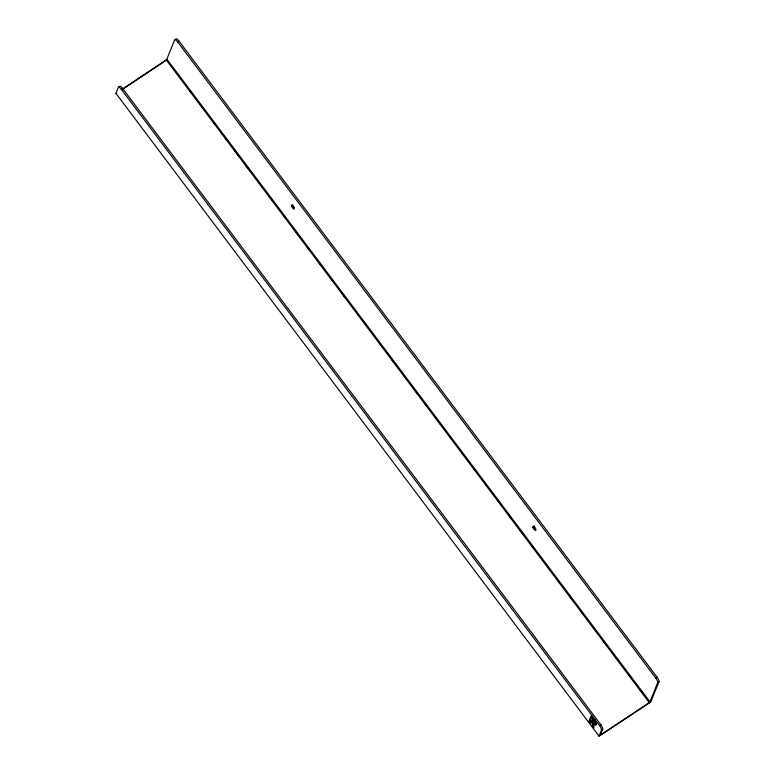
<?xml version="1.0" encoding="UTF-8"?>
<svg xmlns="http://www.w3.org/2000/svg" width="775" height="775" viewBox="0 0 775 775"><rect width="100%" height="100%" fill="white"/><g stroke="black" fill="none" stroke-linecap="round" stroke-linejoin="round"><path stroke-width="1.16" d="M116.589 93.32L115.969 93.513L118.323 87.362L119.631 86.49A4.098 1.182 56.4 0 1 122.566 88.398L600.809 724.702A4.098 1.182 56.4 0 1 602.708 729.227L600.451 735.058L649.789 702.295L657.684 682.61L658.992 681.748A4.098 1.182 56.4 0 0 657.093 677.224L178.851 40.91A4.098 1.182 56.4 0 0 175.915 39.002L174.608 39.874L166.712 59.559L121.937 89.396M589.039 721.225L591.102 715.984L592.216 717.476L594.008 727.832L592.517 725.855L591.538 720.208L590.414 723.056L589.039 721.225L590.337 720.353L591.993 716.168M658.992 681.748L650.729 702.005L599.046 736.25L601.4 730.098L602.708 729.227M167.167 59.675L122.014 89.735M174.608 39.874A4.098 1.182 56.4 0 1 177.543 41.782L178.851 40.91M118.323 87.362A4.098 1.182 56.4 0 1 121.258 89.261L122.566 88.398M657.684 682.61A4.098 1.182 56.4 0 0 655.786 678.096L657.093 677.224M593.64 720.508L593.388 719.035L594.716 720.837A3.807 1.095 56.4 0 1 596.169 724.509A5.125 1.472 56.4 0 1 594.745 724.809L594.086 723.056A2.325 0.668 56.4 0 0 594.745 722.688A2.325 0.668 56.4 0 0 593.64 720.508L594.948 719.636M594.716 720.837L595.365 720.401M594.086 723.056L595.384 722.184A2.325 0.668 56.4 0 0 596.072 722M594.328 724.46L595.636 723.588L595.384 722.184M592.517 725.855L593.824 724.993M594.754 724.809L596.053 723.937A5.125 1.472 56.4 0 0 596.343 724.112M601.4 730.098A4.098 1.182 56.4 0 0 599.501 725.574L600.809 724.702M177.543 41.782L655.786 678.096M166.983 59.249L650.06 701.985M189.953 91.004L191.406 92.942M201.587 106.495L203.05 108.432M213.232 121.985L214.685 123.913M224.876 137.466L226.329 139.403M234.331 150.05L238.69 155.862M245.966 165.54L250.335 171.352M257.61 181.03L259.063 182.968M260.516 184.896L261.979 186.833M272.161 200.386L273.614 202.323M283.805 215.876L285.258 217.814M295.44 231.367L298.356 235.232M307.084 246.847L309.99 250.722M318.719 262.338L321.635 266.213M330.363 277.828L333.269 281.703M342.007 293.318L345.64 298.152M379.837 343.645L381.29 345.582M391.472 359.135L392.935 361.073M403.116 374.625L404.569 376.563M412.571 387.209L416.94 393.012M424.216 402.7L428.575 408.502M435.85 418.18L440.219 423.993M450.401 437.546L451.864 439.483M462.045 453.026L463.498 454.964M473.69 468.517L475.143 470.454M485.324 484.007L488.24 487.882M496.969 499.497L499.875 503.363M508.603 514.978L511.519 518.853M520.248 530.468L523.881 535.312M531.892 545.958L533.345 547.896M558.077 580.804L559.531 582.742M569.722 596.295L571.175 598.232M581.357 611.775L582.819 613.713M593.001 627.266L594.454 629.203M602.456 639.85L606.825 645.662M614.1 655.34L618.46 661.143M628.651 674.696L630.104 676.633M640.286 690.186L641.748 692.123M166.228 59.937L649.305 702.683M121.258 89.261L599.501 725.574M590.337 720.353L591.722 722.193M590.075 720.295L591.528 722.232M115.95 93.378L599.027 736.114M592.846 719.336L593.233 721.593M535.893 529.044A2.461 0.707 56.4 0 1 534.198 525.673M294.355 207.671A2.461 0.707 56.4 0 1 292.65 204.736M533.016 527.446A2.461 0.707 56.4 0 0 535.573 530.555A2.461 0.707 56.4 0 0 534.43 527.417A2.461 0.707 56.4 0 0 533.016 527.446M291.478 206.082A2.461 0.707 56.4 0 0 294.035 209.182A2.461 0.707 56.4 0 0 292.892 206.043A2.461 0.707 56.4 0 0 291.478 206.082"/></g></svg>
